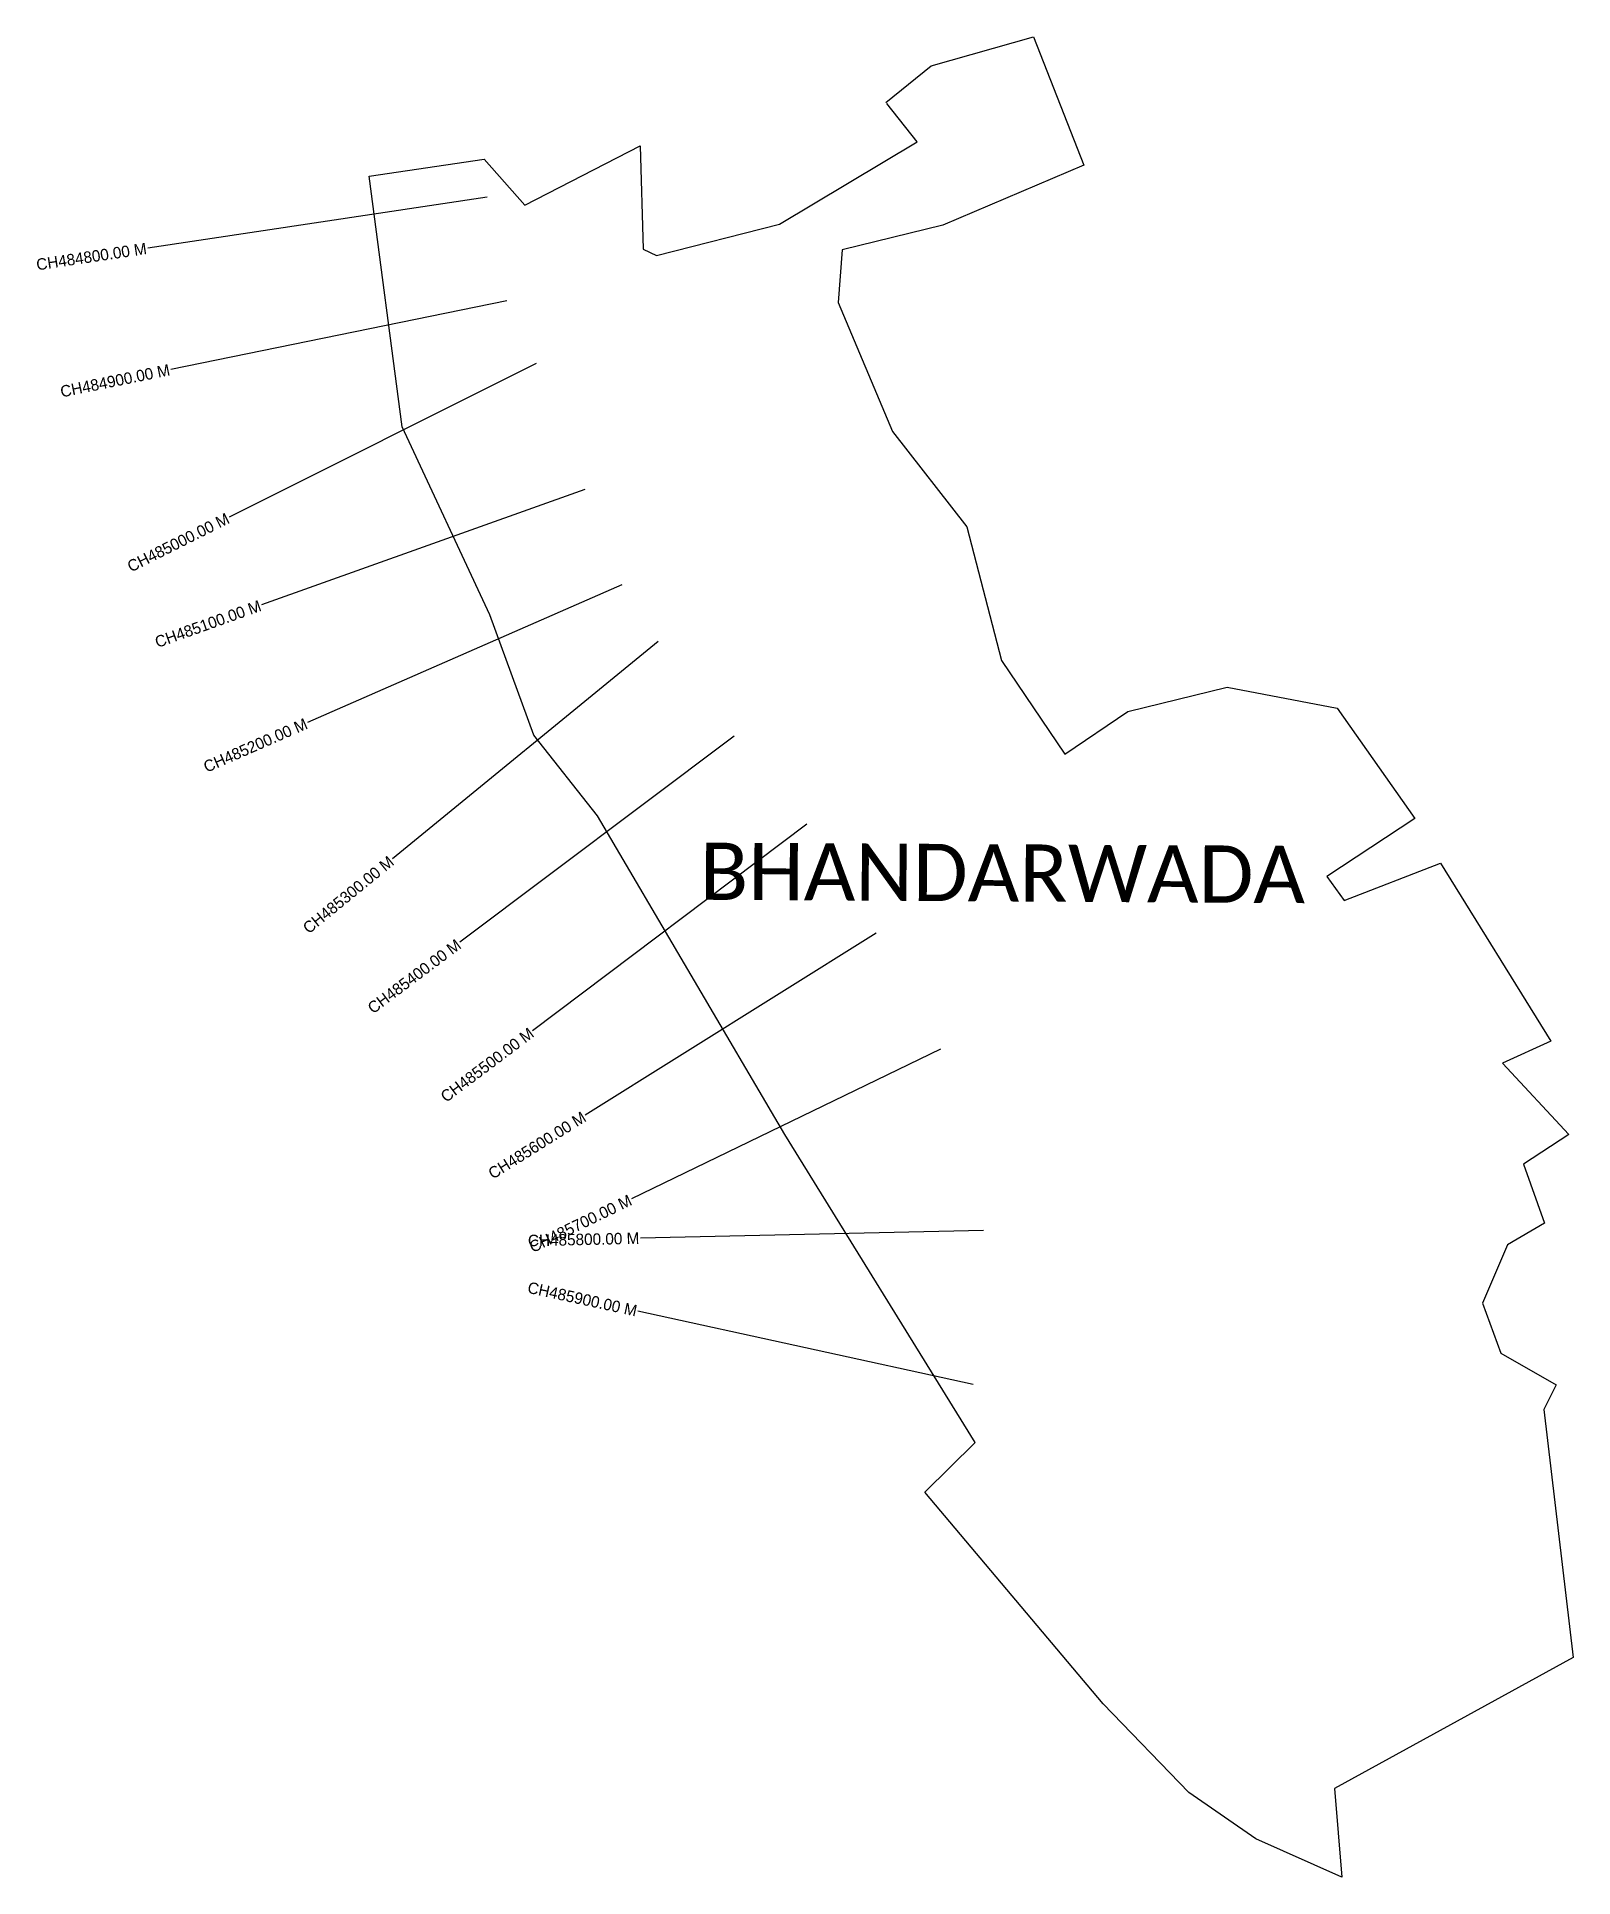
# Model space of a CAD drawing. Header units: metres. Extents: x 314688 to 316031, y 1897174 to 1898782.
import ezdxf
from ezdxf.enums import TextEntityAlignment as Align

# ---------------------------------------------------------------- set-up
doc = ezdxf.new("R2010")
doc.units = ezdxf.units.M
for name, color, linetype in [('CS', 134, 'Continuous'), ('CSMark', 6, 'Continuous'), ('village', 3, 'Continuous'), ('VILLAGE NAME', 250, 'Continuous')]:
    doc.layers.add(name, color=color, linetype=linetype)

msp = doc.modelspace()

# ---------------------------------------------------------------- linework, layer by layer
at = {"color": 6}
msp.add_lwpolyline([(315429.7, 1898725.2), (315469.3, 1898757)], dxfattribs=at)
at = {"layer": 'CS'}
for p, q in [((315081.2, 1898642.3), (314784.5, 1898597.9)), ((315098.6, 1898551.9), (314804.7, 1898491.9)), ((315124.1, 1898497), (314855.7, 1898362.8)), ((315166.6, 1898386.9), (314884, 1898286.1)), ((315199.1, 1898303.5), (314924.2, 1898183.3)), ((315230.8, 1898254), (314998.4, 1898064.2)), ((315297.3, 1898171.3), (315057.3, 1897991.3)), ((315360.7, 1898094.4), (315121, 1897914)), ((315421.5, 1897999.3), (315167.1, 1897840.3)), ((315477.7, 1897897.8), (315207.6, 1897767.1)), ((315515.3, 1897739.3), (315215.3, 1897732.7)), ((315506.1, 1897604.8), (315213, 1897668.8))]:
    msp.add_line(p, q, dxfattribs=at)
at = {"layer": 'village', "color": 6}
for points in [[(315469.3, 1898757, 0), (315559, 1898782.5, 0), (315602.9, 1898670.3, 0), (315479.6, 1898617.8, 0), (315391.6, 1898596.4, 0), (315388.1, 1898550.2, 0), (315435.7, 1898437.7, 0), (315500.7, 1898354.2, 0), (315530.9, 1898237.5, 0), (315586.4, 1898155.6, 0), (315641.3, 1898192.9, 0), (315728.1, 1898214.3, 0), (315824.4, 1898195.7, 0), (315892.3, 1898099.3, 0), (315815.3, 1898048.7, 0), (315830.6, 1898027.8, 0), (315914.6, 1898060.4, 0), (316011.2, 1897904.7, 0), (315969, 1897885.6, 0), (316026.8, 1897823.3, 0), (315987.2, 1897797.3, 0), (316005.5, 1897745.8, 0), (315973.4, 1897726.8, 0), (315951.3, 1897675.8, 0), (315967.6, 1897632.1, 0), (316015.9, 1897604.5, 0), (316005.1, 1897583, 0), (316030.7, 1897366.3, 0)], [(316030.7, 1897366.3, 0), (315822, 1897251.9, 0), (315828.4, 1897174.3, 0), (315753.3, 1897207.9, 0), (315694.7, 1897248.3, 0), (315619.7, 1897325.7, 0), (315464, 1897510.6, 0), (315507.8, 1897554, 0), (315341.6, 1897823.4, 0), (315177.6, 1898101.7, 0), (315122.2, 1898172.3, 0), (315083.6, 1898277.3, 0), (315006.9, 1898441.6, 0), (314978.1, 1898660.8, 0), (315078.7, 1898675.5, 0), (315114.2, 1898635.4, 0), (315214.9, 1898687.3, 0), (315217.6, 1898596.9, 0), (315229.4, 1898591.4, 0), (315336.9, 1898618.9, 0), (315457.2, 1898690.7, 0), (315430.6, 1898724.1, 0)]]:
    msp.add_polyline3d(points, dxfattribs=at)

# ---------------------------------------------------------------- texts
at = {"layer": 'CSMark'}
for s, rotation, p in [('CH484800.00 M', 8.5224, (314783.5, 1898597.7)), ('CH484900.00 M', 11.544, (314803.7, 1898491.7)), ('CH485000.00 M', 26.5535, (314854.8, 1898362.4)), ('CH485100.00 M', 19.6315, (314883.1, 1898285.8)), ('CH485200.00 M', 23.6041, (314923.3, 1898182.9)), ('CH485300.00 M', 39.2373, (314997.6, 1898063.6)), ('CH485400.00 M', 36.8619, (315056.5, 1897990.7)), ('CH485500.00 M', 36.9742, (315120.2, 1897913.4)), ('CH485600.00 M', 32.0122, (315166.2, 1897839.7)), ('CH485700.00 M', 25.8271, (315206.7, 1897766.6)), ('CH485800.00 M', 1.2481, (315214.3, 1897732.7)), ('CH485900.00 M', 347.6665, (315212.1, 1897669.1))]:
    msp.add_text(s, height=10, rotation=rotation, dxfattribs=at).set_placement(p, align=Align.MIDDLE_RIGHT)
at = {"layer": 'VILLAGE NAME', "insert": (315267.3, 1898078.4), "char_height": 50, "attachment_point": 1, "rotation": 359.6762}
msp.add_mtext_dynamic_manual_height_columns('{\\fCalibri|b0|i0|c0|p34;BHANDARWADA}', width=1377.028, gutter_width=520.2, heights=[0], dxfattribs=at)

doc.saveas('drawing.dxf')
